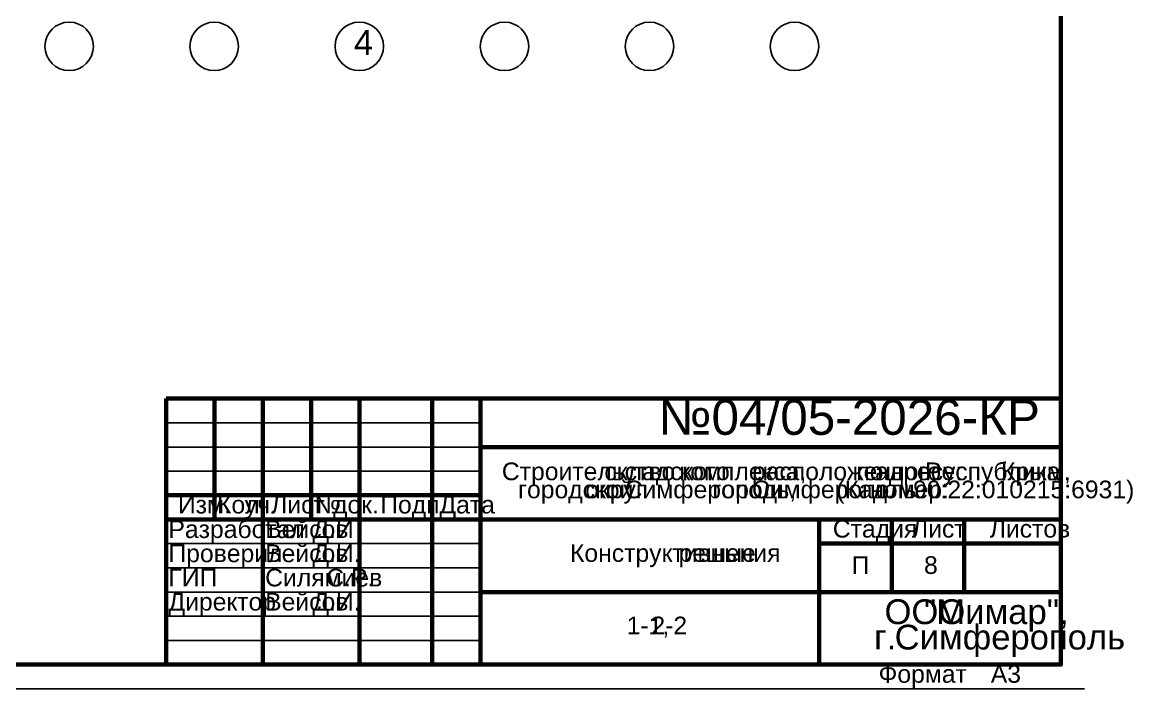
# Model space of a CAD drawing. Extents: x 8 to 21351, y 0 to 420.
# Drawn here: x 11591.8 to 11821.4, y 0.1 to 137.9 of the extents above; entities that cross this region are included whole.
import ezdxf

# ---------------------------------------------------------------- set-up
doc = ezdxf.new("R2010")
doc.units = 0
doc.layers.add('TEY_REVIEW_AXIS', color=7, linetype='Continuous')
doc.layers.add('TEY_REVIEW_LEADER', color=7, linetype='Continuous')
doc.styles.add('TEYPDFCAD_TEXT', font='arial.ttf')

msp = doc.modelspace()

# ---------------------------------------------------------------- linework, layer by layer
at = {"lineweight": 25}
for centre in [(11601.51, 132.92), (11631.5, 132.92), (11661.49, 132.92), (11691.51, 132.92), (11721.5, 132.92), (11751.49, 132.92)]:
    msp.add_circle(centre, 5.01, dxfattribs=at)
at = {"layer": 'TEY_REVIEW_AXIS', "lineweight": 60}
for p, q in [((11621.58, 60.09), (11806.56, 60.09)), ((11621.58, 5.1), (11621.58, 60.09)), ((11631.57, 60.09), (11631.57, 35.09)), ((11641.56, 60.09), (11641.56, 5.1)), ((11651.57, 60.09), (11651.57, 35.09)), ((11661.57, 60.09), (11661.57, 5.1)), ((11676.57, 60.09), (11676.57, 5.1)), ((11686.56, 5.1), (11686.56, 60.09)), ((11806.56, 5.1), (11806.56, 60.09)), ((11686.56, 50.08), (11806.56, 50.08)), ((11621.58, 40.09), (11686.56, 40.09)), ((11621.58, 35.09), (11806.56, 35.09)), ((11756.56, 35.09), (11756.56, 5.1)), ((11756.56, 30.1), (11806.56, 30.1)), ((11686.56, 20.09), (11806.56, 20.09)), ((11621.58, 5.1), (11806.56, 5.1))]:
    msp.add_line(p, q, dxfattribs=at)
at = {"layer": 'TEY_REVIEW_AXIS', "lineweight": 25}
for p, q in [((11621.58, 55.1), (11686.56, 55.1)), ((11621.58, 50.08), (11686.56, 50.08)), ((11621.58, 45.08), (11686.56, 45.08)), ((11621.58, 30.1), (11686.56, 30.1)), ((11621.58, 25.08), (11686.56, 25.08)), ((11621.58, 20.09), (11686.56, 20.09)), ((11621.58, 15.09), (11686.56, 15.09)), ((11621.58, 10.1), (11686.56, 10.1)), ((11811.47, 0.08), (11391.58, 0.08))]:
    msp.add_line(p, q, dxfattribs=at)
at = {"layer": 'TEY_REVIEW_AXIS', "lineweight": 60}
msp.add_lwpolyline([(11411.59, 5.1), (11806.56, 5.1), (11806.56, 292.08), (11411.59, 292.08)], close=True, dxfattribs=at)
at = {"layer": 'TEY_REVIEW_LEADER', "lineweight": 60}
for p, q in [((11771.57, 35.09), (11771.57, 20.09)), ((11786.58, 35.09), (11786.58, 20.09))]:
    msp.add_line(p, q, dxfattribs=at)

# ---------------------------------------------------------------- texts
at = {"color": 7, "style": 'TEYPDFCAD_TEXT'}
for s, height, p in [('4', 5.13, (11660.36, 131.17)), ('№04/05-2026-КР', 7.3201, (11723.35, 52.6)), ('складского', 3.658, (11712.17, 43.22)), ('комплекса,', 3.658, (11727.69, 43.22)), ('расположенного', 3.6583, (11742.68, 43.22)), ('по', 3.658, (11764.27, 43.22)), ('адресу:', 3.658, (11768.14, 43.22)), ('Республика', 3.658, (11778.47, 43.22)), ('городской', 3.658, (11694.31, 39.48)), ('округ', 3.658, (11708.19, 39.48)), ('Симферополь,', 3.6583, (11716.35, 39.48)), ('город', 3.658, (11734.51, 39.48)), ('Симферополь', 3.6583, (11742.67, 39.48)), ('(Кад.', 3.658, (11760.12, 39.48)), ('номер:', 3.658, (11767.13, 39.48)), ('90:22:010215:6931)', 3.6583, (11775.99, 39.48)), ('уч.', 3.658, (11637.81, 36.34)), ('Лист', 3.658, (11643.26, 36.34)), ('док.', 3.658, (11656.06, 36.34)), ('Подп.', 3.658, (11665.82, 36.34)), ('Разработал', 3.658, (11622.03, 31.26)), ('Вейсов', 3.658, (11642.03, 31.26)), ('Д.И', 3.658, (11651.8, 31.26)), ('Стадия', 3.658, (11759.4, 31.35)), ('Лист', 3.658, (11775.76, 31.35)), ('Проверил', 3.658, (11622.03, 26.27)), ('Вейсов', 3.658, (11642.03, 26.27)), ('Д.И.', 3.658, (11651.8, 26.27)), ('Конструктивные', 3.6583, (11705.06, 26.33)), ('решения', 3.658, (11727.52, 26.33)), ('П', 3.66, (11763.27, 23.83)), ('ГИП', 3.658, (11622.03, 21.25)), ('Силямиев', 3.658, (11642.03, 21.25)), ('С.Р.', 3.658, (11654.66, 21.25)), ('Директор', 3.658, (11622.03, 16.26)), ('Д.И.', 3.658, (11651.8, 16.26)), ('"Мимар",', 5.122, (11778.26, 13.46)), ('1-1,', 3.658, (11716.77, 11.35)), ('2-2', 3.658, (11721.89, 11.35)), ('г.', 5.122, (11767.93, 8.21)), ('Симферополь', 5.1223, (11772.18, 8.21)), ('Формат', 3.658, (11768.86, 1.33))]:
    msp.add_text(s, height=height, dxfattribs=at).set_placement(p)
at = {"layer": 'TEY_REVIEW_LEADER', "color": 7, "style": 'TEYPDFCAD_TEXT'}
for s, height, p in [('Строительство', 3.6583, (11690.97, 43.22)), ('Крым,', 3.658, (11794.17, 43.22)), ('Изм.', 3.658, (11623.99, 36.34)), ('Кол.', 3.658, (11632.08, 36.34)), ('№', 3.66, (11652.21, 36.34)), ('Дата', 3.658, (11678.05, 36.34)), ('Листов', 3.658, (11791.83, 31.35)), ('8', 3.66, (11778.26, 23.83)), ('Вейсов', 3.658, (11642.03, 16.26)), ('ООО', 5.122, (11770.09, 13.46)), ('A3', 3.658, (11792.06, 1.33))]:
    msp.add_text(s, height=height, dxfattribs=at).set_placement(p)

doc.saveas('drawing.dxf')
